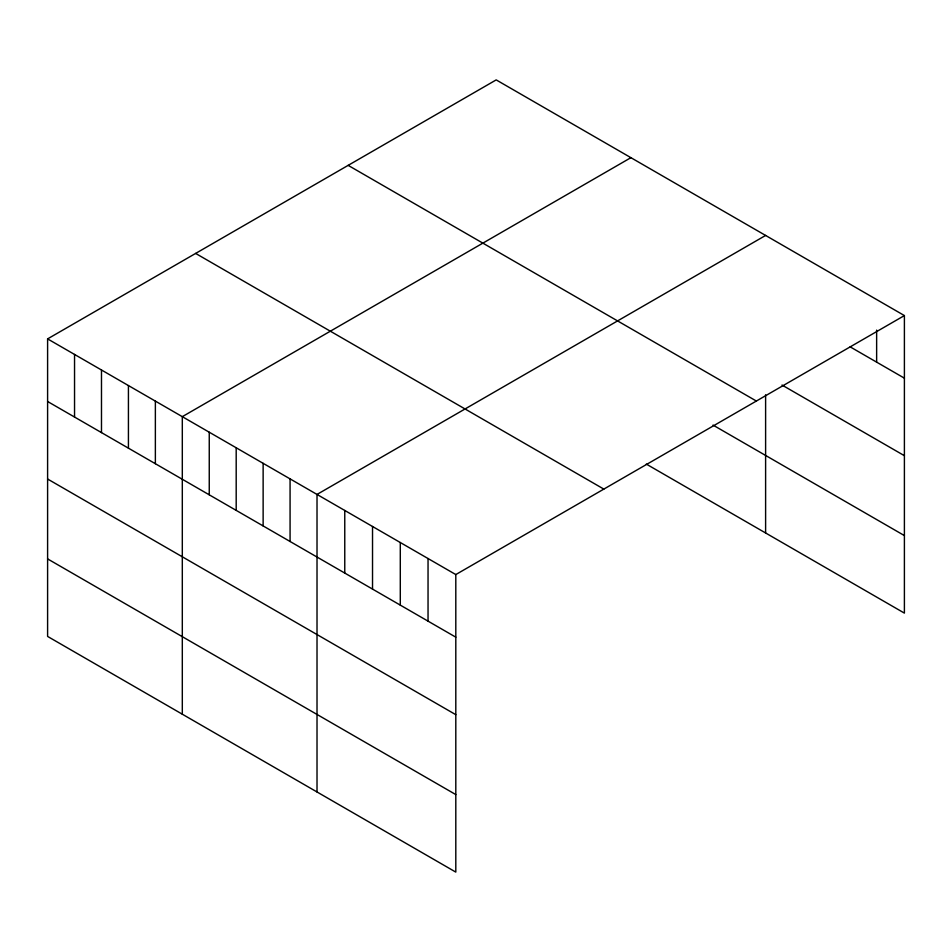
<?xml version="1.0" encoding="UTF-8"?>
<svg xmlns="http://www.w3.org/2000/svg" width="952" height="952" viewBox="0 0 952 952"><rect width="100%" height="100%" fill="white"/><g stroke="black" fill="none" stroke-linecap="round" stroke-linejoin="round"><path stroke-width="1.43" d="M904.4 315.576L455.806 574.568L455.806 872.103L47.6 636.424L47.6 338.888L496.194 79.897L904.4 315.576L904.4 613.112L646.301 464.088M630.902 157.675L182.308 416.667L182.308 714.202M765.61 235.441L317.016 494.433L317.016 791.969M850.148 346.849L904.4 378.17M782.008 385.036L904.4 455.699M348.158 165.362L756.364 401.042M713.012 425.08L904.4 535.583M195.636 253.422L603.842 489.102M47.6 338.888L455.806 574.568M47.6 401.494L455.806 637.174M47.6 479.023L455.806 714.69M47.6 558.895L455.806 794.575M876.637 330.118L876.637 362.153M765.61 394.806L765.61 532.977M428.043 558.538L428.043 621.144M400.292 542.521L400.292 605.115M372.529 526.492L372.529 589.086M344.767 510.462L344.767 573.068M290.074 478.88L290.074 541.486M263.133 463.327L263.133 525.932M236.191 447.773L236.191 510.379M209.25 432.22L209.25 494.826M155.366 401.113L155.366 463.707M128.425 385.56L128.425 448.154M101.483 370.007L101.483 432.601M74.542 354.442L74.542 417.047"/></g></svg>
